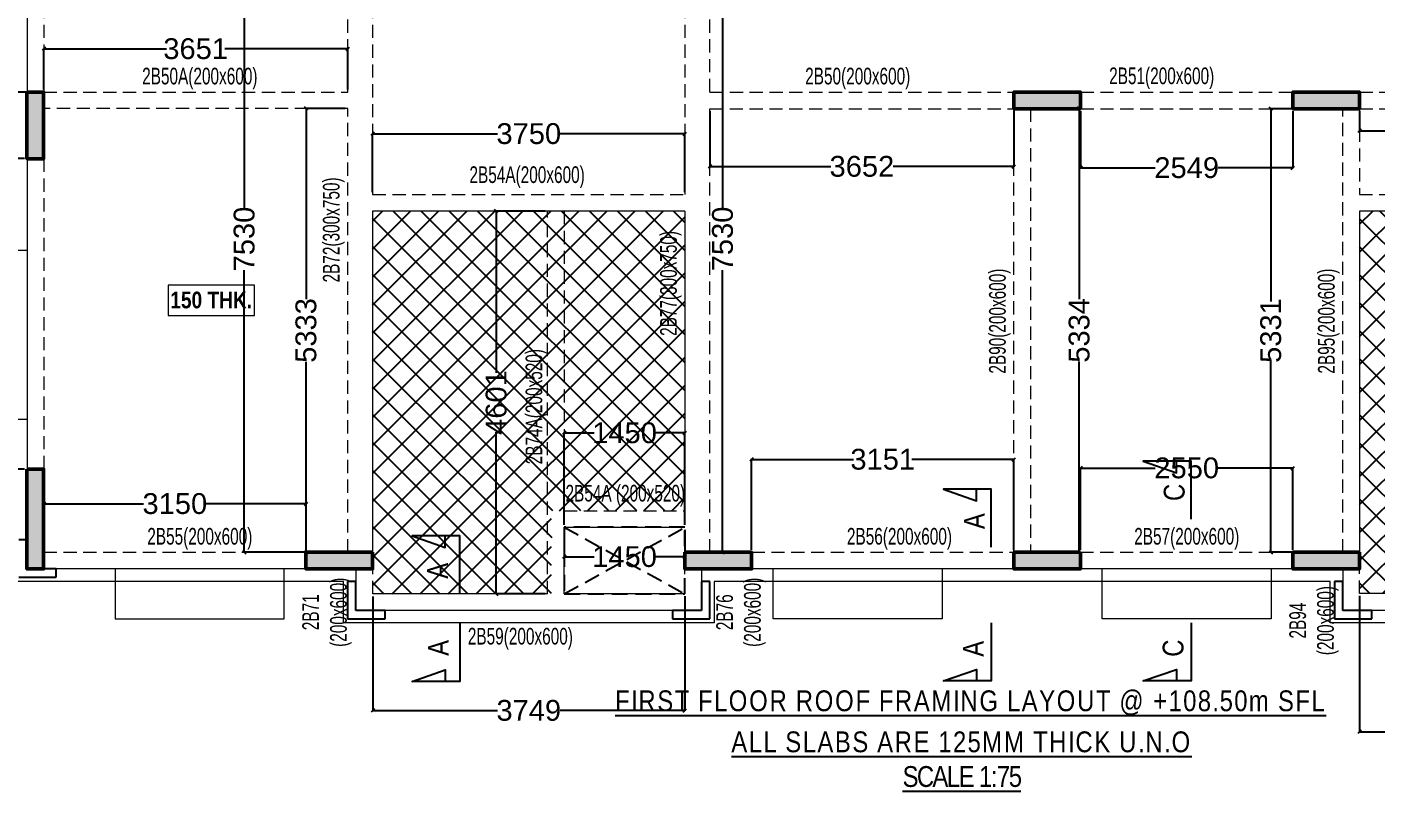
# Model space of a CAD drawing. Header units: millimetres. Extents: x -29 to 37328, y -5 to 79129.
# Drawn here: x 8091 to 24289, y 28659 to 37842 of the extents above; entities that cross this region are included whole.
import ezdxf
from ezdxf.enums import TextEntityAlignment as Align

# ---------------------------------------------------------------- set-up
doc = ezdxf.new("R2010")
doc.units = ezdxf.units.MM
for name, pattern in [('CONTINU', [0]), ('DASHED', [0.75, 0.5, -0.25]), ('HIDDEN', [9.525, 6.35, -3.175])]:
    doc.linetypes.add(name, pattern=pattern)
for name, color, linetype, lineweight in [('A-BOXING PROJECTION', 8, 'Continuous', 9), ('A-CLMN', 5, 'Continuous', 50), ('A-CONC', 5, 'Continuous', 40), ('A-CONC-PATT', 253, 'Continuous', 0), ('S - BEAM', 7, 'Continuous', 13), ('S - BEAM TXT', 30, 'Continuous', 13), ('S - SLAB TXT', 2, 'Continuous', 13)]:
    doc.layers.add(name, color=color, linetype=linetype, lineweight=lineweight)
for name, color, linetype in [('BAND DETAILS', 2, 'Continuous'), ('S-DIM', 8, 'Continuous'), ('SECTION', 4, 'CONTINU'), ('SL-FW-HIDDEN', 1, 'Continuous'), ('sub title', 22, 'Continuous'), ('TOILET SUNK BY80', 240, 'Continuous')]:
    doc.layers.add(name, color=color, linetype=linetype)
doc.styles.add('S - GRID TXT', font='ARIALNB.TTF')
doc.styles.add('SD', font='ARIALNB.TTF')
doc.styles.add('SED', font='ARIALN.TTF', dxfattribs={"height": 50})
doc.styles.add('SOBHA', font='arial.ttf')
doc.styles.add('TITLE', font='tahoma.ttf')
doc.dimstyles.new('S--20', dxfattribs={"dimscale": 20, "dimtxt": 12.5, "dimasz": 2, "dimexe": 0.25, "dimexo": 1.5, "dimgap": 0.1, "dimtad": 0, "dimdec": 0, "dimrnd": 0.0005, "dimzin": 0, "dimdsep": 46, "dimtxsty": 'SOBHA', "dimblk": 'OBLIQUE', "dimcen": 0.09, "dimclrd": 8, "dimclre": 8, "dimclrt": 4, "dimadec": 0, "dimazin": 0, "dimtfac": 1, "dimtdec": 0, "dimtofl": 0, "dimtmove": 0, "dimatfit": 3, "dimfxl": 0.18, "dimtolj": 1, "dimtzin": 0, "dimlwd": -1, "dimlwe": -1, "dimarcsym": 0})

# ---------------------------------------------------------------- blocks, each defined once
blk = doc.blocks.new('*U87')
at = {"layer": 'SL-FW-HIDDEN', "linetype": 'HIDDEN', "ltscale": 30}
for p, q in [((800, 1450), (0, 0)), ((0, 1450), (800, 0))]:
    blk.add_line(p, q, dxfattribs=at)
blk.add_lwpolyline([(0, 1450), (800, 1450), (800, 0), (0, 0)], close=True, dxfattribs=at)
at = {"layer": 'SL-FW-HIDDEN', "linetype": 'DASHED', "ltscale": 250, "style": 'TITLE'}
blk.add_attdef('DECRIPTION', text='', height=125, dxfattribs=at).set_placement((960, 116), align=Align.MIDDLE_CENTER)
blk = doc.blocks.new('FIRST FLOOR ROOF FRAMING LAYOUT')
at = {"layer": 'TOILET SUNK BY80'}
h = blk.add_hatch(dxfattribs=at)
h.set_pattern_fill('ANSI37', color=256, scale=75, style=0)
h.set_pattern_definition([(45, (-99716.94, -710904.03), (-168.379802, 168.379802), []), (135, (-99716.94, -710904.03), (-168.379802, -168.379802), [])])
h.paths.add_polyline_path([(11906, -2570784), (15656, -2570784), (15655, -2574384), (14055, -2574384), (14056, -2574679), (14055, -2575384), (11907, -2575385)])
h = blk.add_hatch(dxfattribs=at)
h.set_pattern_fill('ANSI37', color=256, scale=75)
h.set_pattern_definition([(45, (-66633.12, -372481.6), (-168.379802, 168.379802), []), (135, (-66633.12, -372481.6), (-168.379802, -168.379802), [])])
h.paths.add_polyline_path([(27505, -2570784), (23756, -2570784), (23756, -2574884), (23755, -2574884), (23755, -2575084), (23756, -2575380), (25905, -2575384), (25905, -2574434), (27505, -2574434)])
at = {"layer": 'S - BEAM', "linetype": 'ByBlock', "ltscale": 25}
for p, q in [((7756, -2567354, 0), (7756, -2569354, 0)), ((7756, -2570154, 0), (7756, -2573884, 0)), ((11906, -2570784, 0), (11906, -2574884)), ((23755, -2570784, 0), (23756, -2574884)), ((25856, -2570784, 0), (23755, -2570784, 0)), ((11106, -2575084), (7956, -2575084, 0)), ((11706, -2575084), (11706, -2575585, 0)), ((15855, -2575084, 0), (15855, -2575584, 0)), ((19606, -2575084), (16456, -2575084)), ((22956, -2575084), (20405, -2575084, 0)), ((23557, -2575084, 0), (23556, -2575580, 1)), ((14006, -2575385, 1), (11907, -2575385, 0)), ((15655, -2575384, 0), (14205, -2575384, 0)), ((25857, -2575381, 0), (23756, -2575380, 0)), ((15656, -2575584, 0), (11705, -2575584, 0)), ((23756, -2575580, 0), (27506, -2575583, 0))]:
    blk.add_line(p, q, dxfattribs=at)
at = {"layer": 'S - BEAM', "linetype": 'HIDDEN', "ltscale": 25}
for p, q in [((7956, -2567354, 0), (7956, -2569354, 0)), ((11607, -2569354), (11607, -2567354)), ((11906, -2567354), (11906, -2570586, 0)), ((15656, -2567354, 1), (15656, -2570586, 1)), ((15956, -2569354, 0), (15956, -2567354, 0)), ((15957, -2569354, 0), (19606, -2569354, 0)), ((20406, -2569354, 0), (22956, -2569354, 0)), ((23756, -2569354, 0), (26306, -2569354, 0)), ((11607, -2574884), (11607, -2569552)), ((15955, -2574884, 1), (15955, -2569554, 0)), ((15956, -2569554, 0), (19607, -2569554, 0)), ((19607, -2574884), (19607, -2569551)), ((19607, -2569551), (19806, -2569551)), ((19806, -2569551), (19806, -2574884)), ((20406, -2569554, 0), (22956, -2569554, 0)), ((23557, -2574884), (23557, -2569554)), ((23756, -2569554, 0), (23755, -2570583, 0)), ((23756, -2569554, 0), (27506, -2569554, 0)), ((7956, -2570154, 0), (7956, -2573884, 0)), ((11906, -2570586, 0), (15656, -2570586, 0)), ((23755, -2570584, 0), (27505, -2570584, 0)), ((15656, -2574384, 0), (15656, -2574884, 1)), ((7956, -2574884, 0), (11106, -2574884)), ((16456, -2574884), (19606, -2574884)), ((20405, -2574884, 0), (22956, -2574884)), ((11907, -2575385, 0), (11907, -2575084)), ((15655, -2575384, 0), (15655, -2575084, 1)), ((23756, -2575084, 0), (23557, -2575084, 0)), ((23756, -2575380, 0), (23756, -2575084, 0)), ((15855, -2575584, 0), (15656, -2575584, 0)), ((23556, -2575580, 1), (23756, -2575580, 1))]:
    blk.add_line(p, q, dxfattribs=at)
for points, elevation in [([(11607, -2569552), (7956, -2569552), (7956, -2569354), (11607, -2569354)], 0), ([(14006, -2575385), (14006, -2570784)], 1), ([(14206, -2570784), (14205, -2574384)], 1), ([(14205, -2574384), (15655, -2574384)], -1)]:
    blk.add_lwpolyline(points, dxfattribs=dict(at, elevation=elevation))
at = {"layer": 'S - BEAM', "linetype": 'ByBlock', "ltscale": 25}
for points, elevation in [([(15656, -2570784), (15656, -2574384)], 0), ([(14205, -2575384), (14205, -2574584), (15656, -2574584)], -1)]:
    blk.add_lwpolyline(points, dxfattribs=dict(at, elevation=elevation))
at = {"layer": 'S - BEAM', "color": 7, "linetype": 'ByBlock', "elevation": 0}
for points in [[(7756, -2571256), (7156, -2571256), (7156, -2573286), (7756, -2573286)], [(8815, -2575085), (8815, -2575685), (10845, -2575685), (10845, -2575085)], [(18745, -2575085), (18745, -2575684), (16715, -2575684), (16715, -2575084)], [(22695, -2575084), (22695, -2575684), (20665, -2575684), (20665, -2575084)]]:
    blk.add_lwpolyline(points, dxfattribs=at)
at = {"layer": 'S - BEAM', "linetype": 'ByBlock', "ltscale": 25}
blk.add_polyline3d([(15655, -2570784, 0), (14206, -2570784, 0), (11906, -2570784, 0)], dxfattribs=at)
at = {"layer": 'S - SLAB TXT', "color": 9, "elevation": 0}
blk.add_lwpolyline([(9450, -2572040), (10486, -2572040), (10486, -2571675), (9450, -2571675)], close=True, dxfattribs=at)
at = {"layer": 'SL-FW-HIDDEN', "color": 3, "linetype": 'DASHED', "lineweight": 5, "ltscale": 30, "xscale": -1.000000000000007, "rotation": 90}
blk.add_blockref('*U87', (15656, -2574584, 0), dxfattribs=at)
at = {"layer": 'S - BEAM TXT', "color": 1, "char_height": 200, "attachment_point": 8, "style": 'S - GRID TXT'}
for s, insert in [('{\\fSwis721 LtCn BT|b0|i0|c0|p34;\\W0.9;2B50A(200x600)}', (9831, -2569321, 1)), ('{\\fSwis721 LtCn BT|b0|i0|c0|p34;\\W0.9;2B54A(200x600)}', (13761, -2570506, 1))]:
    blk.add_mtext(s, dxfattribs=dict(at, insert=insert))
at = {"layer": 'S - BEAM TXT', "char_height": 200, "attachment_point": 8, "style": 'S - GRID TXT'}
for s, insert in [('{\\fSwis721 LtCn BT|b0|i0|c0|p34;\\W0.9;2B50(200x600)}', (17731, -2569321, 1)), ('{\\fSwis721 LtCn BT|b0|i0|c0|p34;\\W0.9;2B51(200x600)}', (21381, -2569318, 1)), ('{\\fSwis721 LtCn BT|b0|i0|c0|p34;\\W0.9;2B54A (200x520)}', (14940, -2574334, 0)), ('{\\fSwis721 LtCn BT|b0|i0|c0|p34;\\W0.9;2B55(200x600)}', (9831, -2574852, 0)), ('{\\fSwis721 LtCn BT|b0|i0|c0|p34;\\W0.9;2B56(200x600)}', (18232, -2574852, 0)), ('{\\fSwis721 LtCn BT|b0|i0|c0|p34;\\W0.9;2B57(200x600)}', (21682, -2574852, 0)), ('{\\fSwis721 LtCn BT|b0|i0|c0|p34;\\W0.9;2B59(200x600)}', (13680, -2576053))]:
    blk.add_mtext(s, dxfattribs=dict(at, insert=insert))
at = {"layer": 'S - BEAM TXT', "char_height": 200, "attachment_point": 8, "rotation": 90, "style": 'S - GRID TXT'}
for s, insert in [('{\\fSwis721 LtCn BT|b0|i0|c0|p34;\\W0.9;2B72(300x750)}', (11569, -2571010, 0)), ('{\\fSwis721 LtCn BT|b0|i0|c0|p34;\\W0.9;2B77(300x750)}', (15618, -2571653, 0)), ('{\\fSwis721 LtCn BT|b0|i0|c0|p34;\\W0.9;2B90(200x600)}', (19568, -2572106, 0)), ('{\\fSwis721 LtCn BT|b0|i0|c0|p34;\\W0.9;2B95(200x600)}', (23518, -2572106, 1)), ('{\\fSwis721 LtCn BT|b0|i0|c0|p34;\\W0.9;2B71\\P(200x600)}', (11655, -2575605, 0)), ('{\\fSwis721 LtCn BT|b0|i0|c0|p34;\\W0.9;2B76\\P(200x600)}', (16626, -2575605, 0)), ('{\\fSwis721 LtCn BT|b0|i0|c0|p34;\\W0.9;2B94\\P(200x600)}', (23507, -2575705, 1))]:
    blk.add_mtext(s, dxfattribs=dict(at, insert=insert))
at = {"layer": 'S - BEAM TXT', "color": 1, "insert": (14003, -2573134, -1), "char_height": 200, "attachment_point": 8, "rotation": 90, "style": 'S - GRID TXT'}
blk.add_mtext('{\\fSwis721 LtCn BT|b0|i0|c0|p34;\\W0.9;2B74A(200x520)}', dxfattribs=at)
at = {"layer": 'S - SLAB TXT', "linetype": 'Continuous', "style": 'S - GRID TXT'}
blk.add_text('150 THK.', height=200, rotation=0.0107, dxfattribs=at).set_placement((9477, -2571952, 0))
at = {"layer": 'sub title', "char_height": 250, "attachment_point": 2, "style": 'SD'}
for s, insert, width in [('{\\fArial Narrow|b0|i0|c0|p34;\\T1.1;\\LFIRST FLOOR ROOF FRAMING LAYOUT @ +108.50m SFL}', (19086, -2576544, -1), 9358.8), ('{\\fArial Narrow|b0|i0|c0|p34;\\T1.1;\\LALL SLABS ARE 125MM THICK U.N.O\\P\\T0.9;SCALE 1:75}', (18979, -2577037, -1), 18596.5)]:
    blk.add_mtext(s, dxfattribs=dict(at, insert=insert, width=width))
blk = doc.blocks.new('FFR')
at = {"layer": 'A-CONC-PATT'}
h = blk.add_hatch(color=256, dxfattribs=at)
h.dxf.hatch_style = 1
h.paths.add_polyline_path([(200, 5730), (0, 5730), (0, 4930), (200, 4930)])
h = blk.add_hatch(color=256, dxfattribs=at)
h.dxf.hatch_style = 1
h.paths.add_polyline_path([(11850, 5730), (11850, 5530), (12650, 5530), (12650, 5730)])
h = blk.add_hatch(color=256, dxfattribs=at)
h.dxf.hatch_style = 1
h.paths.add_polyline_path([(15200, 5730), (15200, 5530), (16000, 5530), (16000, 5730)])
h = blk.add_hatch(color=256, dxfattribs=at)
h.dxf.hatch_style = 1
h.paths.add_polyline_path([(200, 1200), (0, 1200), (0, 0), (200, 0)])
h = blk.add_hatch(color=256, dxfattribs=at)
h.dxf.hatch_style = 1
h.paths.add_polyline_path([(4150, 0), (4150, 200), (3350, 200), (3350, 0)])
h = blk.add_hatch(color=256, dxfattribs=at)
h.dxf.hatch_style = 1
h.paths.add_polyline_path([(8700, 0), (8700, 200), (7900, 200), (7900, 0)])
h = blk.add_hatch(color=256, dxfattribs=at)
h.dxf.hatch_style = 1
h.paths.add_polyline_path([(12650, 0), (12650, 200), (11850, 200), (11850, 0)])
h = blk.add_hatch(color=256, dxfattribs=at)
h.dxf.hatch_style = 1
h.paths.add_polyline_path([(16000, 0), (16000, 200), (15200, 200), (15200, 0)])
at = {"layer": 'A-CLMN'}
for points, elevation in [([(0, 5730), (200, 5730), (200, 4930), (0, 4930)], -9), ([(0, 1200), (200, 1200), (200, 0), (0, 0)], 0), ([(7900, 200), (8700, 200), (8700, 0), (7900, 0)], 1), ([(12650, 200), (12650, 0), (11850, 0), (11850, 200)], 0)]:
    blk.add_lwpolyline(points, close=True, dxfattribs=dict(at, elevation=elevation))
for points, elevation in [([(200, 5730), (0, 5730)], -9), ([(200, 1200), (0, 1200)], 0)]:
    blk.add_lwpolyline(points, dxfattribs=dict(at, elevation=elevation))
for points in [[(11850, 5530), (12650, 5530), (12650, 5730), (11850, 5730)], [(16000, 5530), (15200, 5530), (15200, 5730), (16000, 5730)], [(4150, 200), (3350, 200), (3350, 0), (4150, 0)], [(16000, 200), (15200, 200), (15200, 0), (16000, 0)]]:
    blk.add_lwpolyline(points, close=True, dxfattribs=at)
at = {"layer": 'A-CONC', "ltscale": 50, "elevation": -9}
blk.add_lwpolyline([(0, 4930), (200, 4930)], dxfattribs=at)
blk.add_lwpolyline([(0, 4930), (200, 4930)], dxfattribs=at)
at = {"layer": 'A-CONC', "ltscale": 50}
blk.add_lwpolyline([(0, 0), (200, 0)], dxfattribs=at)
blk = doc.blocks.new('ELEVATION FEATURE - ELEVATION FEATURE-2962623-SECOND FLOOR LEVEL')
at = {"layer": 'A-BOXING PROJECTION', "color": 2, "lineweight": 25}
for p, q in [((4978118, 4952596), (4978018, 4952596)), ((4978118, 4952246), (4978118, 4952596)), ((4978018, 4952146), (4978468, 4952146)), ((4978468, 4952246), (4978118, 4952246)), ((4978468, 4952146), (4978468, 4952246)), ((4982068, 4952096), (4981968, 4952096)), ((4981968, 4952096), (4981968, 4951646)), ((4982068, 4951746), (4982068, 4952096)), ((4986318, 4952096), (4986218, 4952096)), ((4986218, 4952096), (4986218, 4951746)), ((4986318, 4951646), (4986318, 4952096)), ((4993918, 4952096), (4993818, 4952096)), ((4993818, 4952096), (4993818, 4951646)), ((4993918, 4951746), (4993918, 4952096)), ((4981968, 4951646), (4982418, 4951646)), ((4982418, 4951746), (4982068, 4951746)), ((4982418, 4951646), (4982418, 4951746)), ((4986218, 4951746), (4985868, 4951746)), ((4985868, 4951746), (4985868, 4951646)), ((4985868, 4951646), (4986318, 4951646)), ((4993818, 4951646), (4994268, 4951646)), ((4994268, 4951746), (4993918, 4951746)), ((4994268, 4951646), (4994268, 4951746))]:
    blk.add_line(p, q, dxfattribs=at)
at = {"layer": 'A-BOXING PROJECTION', "color": 2}
for p, q in [((4981208, 4952096), (4977968, 4952096)), ((4981918, 4952096), (4981208, 4952096)), ((4981918, 4951596), (4981918, 4952096)), ((4987078, 4952096), (4986368, 4952096)), ((4986368, 4952096), (4986368, 4951596)), ((4993058, 4952096), (4987078, 4952096)), ((4993768, 4952096), (4993058, 4952096)), ((4993768, 4951596), (4993768, 4952096)), ((4986368, 4951596), (4981918, 4951596)), ((4998218, 4951596), (4993768, 4951596))]:
    blk.add_line(p, q, dxfattribs=at)
blk = doc.blocks.new('A$C420997f2')
at = {"layer": 'SECTION', "color": 5, "ltscale": 1000}
for points, elevation in [([(13779, -602), (13779, 95), (13204, 95), (13602, -44), (13602, 95)], 0), ([(11379, -940), (11379, -243), (10804, -243), (11202, -382), (11202, -243)], 0), ([(4999, -1499), (4999, -802), (4424, -802), (4823, -942), (4823, -802)], 1), ([(4999, -1855), (4999, -2553), (4424, -2553), (4823, -2413), (4823, -2553)], 0), ([(11379, -1850), (11379, -2547), (10804, -2547), (11202, -2408), (11202, -2547)], 0), ([(13779, -1850), (13779, -2547), (13204, -2547), (13602, -2408), (13602, -2547)], 0)]:
    blk.add_lwpolyline(points, dxfattribs=dict(at, elevation=elevation))
at = {"layer": 'SECTION', "linetype": 'Continuous', "style": 'SED'}
for s, p in [('C', (13700, -384, 0)), ('A', (11300, -722, 0)), ('A', (4854, -1318, 1)), ('A', (4864, -2245, 0)), ('A', (11288, -2256, 0)), ('C', (13687, -2256, 0))]:
    blk.add_text(s, height=250, rotation=90, dxfattribs=at).set_placement(p)
blk = doc.blocks.new('_Oblique')
at = {"color": 0, "linetype": 'ByBlock', "lineweight": -2}
blk.add_line((-0.5, -0.5), (0.5, 0.5), dxfattribs=at)
blk = doc.blocks.new('*D381')
at = {"layer": 'Defpoints', "color": 0, "linetype": 'ByBlock', "transparency": 16777216}
for p in [(11942, 37579), (8291, 37058, 0), (11942, 37058, 0)]:
    blk.add_point(p, dxfattribs=at)
at = {"layer": 'S-DIM', "color": 8, "transparency": 16777216}
for p, q in [((8291, 37088), (8291, 37584)), ((11942, 37088), (11942, 37584)), ((8291, 37579), (9765, 37579)), ((11942, 37579), (10467, 37579))]:
    blk.add_line(p, q, dxfattribs=at)
at = {"layer": 'S-DIM', "color": 8, "linetype": 'ByBlock', "transparency": 16777216, "xscale": 40, "yscale": 40, "zscale": 40, "rotation": 180}
blk.add_blockref('_Oblique', (8291, 37579), dxfattribs=at)
at = {"layer": 'S-DIM', "color": 8, "linetype": 'ByBlock', "transparency": 16777216, "xscale": 40, "yscale": 40, "zscale": 40}
blk.add_blockref('_Oblique', (11942, 37579), dxfattribs=at)
at = {"layer": 'S-DIM', "color": 4, "linetype": 'ByBlock', "transparency": 16777216, "insert": (10116, 37579), "char_height": 250, "attachment_point": 5, "style": 'SOBHA'}
blk.add_mtext('\\A1;3651', dxfattribs=at)
blk = doc.blocks.new('*D382')
at = {"layer": 'Defpoints', "color": 0, "linetype": 'ByBlock', "transparency": 16777216}
for p in [(15991, 36558), (12241, 35826, 0), (15991, 35826, 0)]:
    blk.add_point(p, dxfattribs=at)
at = {"layer": 'S-DIM', "color": 8, "transparency": 16777216}
for p, q in [((12241, 35856), (12241, 36563)), ((12241, 36558), (13741, 36558)), ((15991, 36558), (14491, 36558)), ((15991, 35856), (15991, 36563))]:
    blk.add_line(p, q, dxfattribs=at)
at = {"layer": 'S-DIM', "color": 8, "linetype": 'ByBlock', "transparency": 16777216, "xscale": 40, "yscale": 40, "zscale": 40, "rotation": 180}
blk.add_blockref('_Oblique', (12241, 36558), dxfattribs=at)
at = {"layer": 'S-DIM', "color": 8, "linetype": 'ByBlock', "transparency": 16777216, "xscale": 40, "yscale": 40, "zscale": 40}
blk.add_blockref('_Oblique', (15991, 36558), dxfattribs=at)
at = {"layer": 'S-DIM', "color": 4, "linetype": 'ByBlock', "transparency": 16777216, "insert": (14116, 36558), "char_height": 250, "attachment_point": 5, "style": 'SOBHA'}
blk.add_mtext('\\A1;3750', dxfattribs=at)
blk = doc.blocks.new('*D255')
at = {"layer": 'Defpoints', "color": 0, "linetype": 'ByBlock', "transparency": 16777216}
for p in [(13725, 35629), (14341, 35629, 1), (14341, 31028, 1)]:
    blk.add_point(p, dxfattribs=at)
at = {"layer": 'S-DIM', "color": 8, "transparency": 16777216}
for p, q in [((14311, 35629), (13720, 35629)), ((13725, 35629), (13725, 33684)), ((13725, 31028), (13725, 32972)), ((14311, 31028), (13720, 31028))]:
    blk.add_line(p, q, dxfattribs=at)
at = {"layer": 'S-DIM', "color": 8, "linetype": 'ByBlock', "transparency": 16777216, "xscale": 40, "yscale": 40, "zscale": 40}
for p, rotation in [((13725, 35629), 90), ((13725, 31028), 270)]:
    blk.add_blockref('_Oblique', p, dxfattribs=dict(at, rotation=rotation))
at = {"layer": 'S-DIM', "color": 4, "linetype": 'ByBlock', "transparency": 16777216, "insert": (13725, 33328), "char_height": 250, "attachment_point": 5, "rotation": 90, "style": 'SOBHA'}
blk.add_mtext('\\A1;4601', dxfattribs=at)
blk = doc.blocks.new('*D406')
at = {"layer": 'Defpoints', "color": 0, "linetype": 'ByBlock', "transparency": 16777216}
for p in [(16290, 36859, 0), (19942, 36862), (19942, 36165)]:
    blk.add_point(p, dxfattribs=at)
at = {"layer": 'S-DIM', "color": 8, "transparency": 16777216}
for p, q in [((16290, 36829), (16290, 36160)), ((19942, 36832), (19942, 36160)), ((16290, 36165), (17742, 36165)), ((19942, 36165), (18490, 36165))]:
    blk.add_line(p, q, dxfattribs=at)
at = {"layer": 'S-DIM', "color": 8, "linetype": 'ByBlock', "transparency": 16777216, "xscale": 40, "yscale": 40, "zscale": 40, "rotation": 180}
blk.add_blockref('_Oblique', (16290, 36165), dxfattribs=at)
at = {"layer": 'S-DIM', "color": 8, "linetype": 'ByBlock', "transparency": 16777216, "xscale": 40, "yscale": 40, "zscale": 40}
blk.add_blockref('_Oblique', (19942, 36165), dxfattribs=at)
at = {"layer": 'S-DIM', "color": 4, "linetype": 'ByBlock', "transparency": 16777216, "insert": (18116, 36165), "char_height": 250, "attachment_point": 5, "style": 'SOBHA'}
blk.add_mtext('\\A1;3652', dxfattribs=at)
blk = doc.blocks.new('*D318')
at = {"layer": 'Defpoints', "color": 0, "linetype": 'ByBlock', "transparency": 16777216}
for p in [(20741, 36858, 0), (23291, 36859, 0), (23291, 36149)]:
    blk.add_point(p, dxfattribs=at)
at = {"layer": 'S-DIM', "color": 8, "transparency": 16777216}
for p, q in [((20741, 36828), (20741, 36144)), ((23291, 36829), (23291, 36144)), ((20741, 36149), (21638, 36149)), ((23291, 36149), (22394, 36149))]:
    blk.add_line(p, q, dxfattribs=at)
at = {"layer": 'S-DIM', "color": 8, "linetype": 'ByBlock', "transparency": 16777216, "xscale": 40, "yscale": 40, "zscale": 40, "rotation": 180}
blk.add_blockref('_Oblique', (20741, 36149), dxfattribs=at)
at = {"layer": 'S-DIM', "color": 8, "linetype": 'ByBlock', "transparency": 16777216, "xscale": 40, "yscale": 40, "zscale": 40}
blk.add_blockref('_Oblique', (23291, 36149), dxfattribs=at)
at = {"layer": 'S-DIM', "color": 4, "linetype": 'ByBlock', "transparency": 16777216, "insert": (22016, 36149), "char_height": 250, "attachment_point": 5, "style": 'SOBHA'}
blk.add_mtext('\\A1;2549', dxfattribs=at)
blk = doc.blocks.new('*D407')
at = {"layer": 'Defpoints', "color": 0, "linetype": 'ByBlock', "transparency": 16777216}
for p in [(24091, 36859, 0), (27842, 36858), (27842, 36592)]:
    blk.add_point(p, dxfattribs=at)
at = {"layer": 'S-DIM', "color": 8, "transparency": 16777216}
for p, q in [((24091, 36829), (24091, 36587)), ((27842, 36828), (27842, 36587)), ((24091, 36592), (25615, 36592)), ((27842, 36592), (26317, 36592))]:
    blk.add_line(p, q, dxfattribs=at)
at = {"layer": 'S-DIM', "color": 8, "linetype": 'ByBlock', "transparency": 16777216, "xscale": 40, "yscale": 40, "zscale": 40, "rotation": 180}
blk.add_blockref('_Oblique', (24091, 36592), dxfattribs=at)
at = {"layer": 'S-DIM', "color": 8, "linetype": 'ByBlock', "transparency": 16777216, "xscale": 40, "yscale": 40, "zscale": 40}
blk.add_blockref('_Oblique', (27842, 36592), dxfattribs=at)
at = {"layer": 'S-DIM', "color": 4, "linetype": 'ByBlock', "transparency": 16777216, "insert": (25966, 36592), "char_height": 250, "attachment_point": 5, "style": 'SOBHA'}
blk.add_mtext('\\A1;3751', dxfattribs=at)
blk = doc.blocks.new('*D320')
at = {"layer": 'Defpoints', "color": 0, "linetype": 'ByBlock', "transparency": 16777216}
for p in [(15991, 32963), (14541, 31829, 0), (15991, 31828, -1)]:
    blk.add_point(p, dxfattribs=at)
at = {"layer": 'S-DIM', "color": 8, "transparency": 16777216}
for p, q in [((14541, 31859), (14541, 32968)), ((14541, 32963), (14903, 32963)), ((15991, 32963), (15629, 32963)), ((15991, 31858), (15991, 32968))]:
    blk.add_line(p, q, dxfattribs=at)
at = {"layer": 'S-DIM', "color": 8, "linetype": 'ByBlock', "transparency": 16777216, "xscale": 40, "yscale": 40, "zscale": 40, "rotation": 180}
blk.add_blockref('_Oblique', (14541, 32963), dxfattribs=at)
at = {"layer": 'S-DIM', "color": 8, "linetype": 'ByBlock', "transparency": 16777216, "xscale": 40, "yscale": 40, "zscale": 40}
blk.add_blockref('_Oblique', (15991, 32963), dxfattribs=at)
at = {"layer": 'S-DIM', "color": 4, "linetype": 'ByBlock', "transparency": 16777216, "insert": (15266, 32963), "char_height": 250, "attachment_point": 5, "style": 'SOBHA'}
blk.add_mtext('\\A1;1450', dxfattribs=at)
blk = doc.blocks.new('*D321')
at = {"layer": 'Defpoints', "color": 0, "linetype": 'ByBlock', "transparency": 16777216}
for p in [(14541, 31829, 0), (15991, 31829, 0), (14541, 31475)]:
    blk.add_point(p, dxfattribs=at)
at = {"layer": 'S-DIM', "color": 8, "transparency": 16777216}
for p, q in [((14541, 31799), (14541, 31470)), ((15991, 31799), (15991, 31470)), ((14541, 31475), (14903, 31475)), ((15991, 31475), (15629, 31475))]:
    blk.add_line(p, q, dxfattribs=at)
at = {"layer": 'S-DIM', "color": 8, "linetype": 'ByBlock', "transparency": 16777216, "xscale": 40, "yscale": 40, "zscale": 40, "rotation": 180}
blk.add_blockref('_Oblique', (14541, 31475), dxfattribs=at)
at = {"layer": 'S-DIM', "color": 8, "linetype": 'ByBlock', "transparency": 16777216, "xscale": 40, "yscale": 40, "zscale": 40}
blk.add_blockref('_Oblique', (15991, 31475), dxfattribs=at)
at = {"layer": 'S-DIM', "color": 4, "linetype": 'ByBlock', "transparency": 16777216, "insert": (15266, 31475), "char_height": 250, "attachment_point": 5, "style": 'SOBHA'}
blk.add_mtext('\\A1;1450', dxfattribs=at)
blk = doc.blocks.new('*D323')
at = {"layer": 'Defpoints', "color": 0, "linetype": 'ByBlock', "transparency": 16777216}
for p in [(11441, 32112), (8291, 31528, 0), (11441, 31529, 0)]:
    blk.add_point(p, dxfattribs=at)
at = {"layer": 'S-DIM', "color": 8, "transparency": 16777216}
for p, q in [((8291, 31558), (8291, 32117)), ((8291, 32112), (9491, 32112)), ((11441, 32112), (10241, 32112)), ((11441, 31559), (11441, 32117))]:
    blk.add_line(p, q, dxfattribs=at)
at = {"layer": 'S-DIM', "color": 8, "linetype": 'ByBlock', "transparency": 16777216, "xscale": 40, "yscale": 40, "zscale": 40, "rotation": 180}
blk.add_blockref('_Oblique', (8291, 32112), dxfattribs=at)
at = {"layer": 'S-DIM', "color": 8, "linetype": 'ByBlock', "transparency": 16777216, "xscale": 40, "yscale": 40, "zscale": 40}
blk.add_blockref('_Oblique', (11441, 32112), dxfattribs=at)
at = {"layer": 'S-DIM', "color": 4, "linetype": 'ByBlock', "transparency": 16777216, "insert": (9866, 32112), "char_height": 250, "attachment_point": 5, "style": 'SOBHA'}
blk.add_mtext('\\A1;3150', dxfattribs=at)
blk = doc.blocks.new('*D408')
at = {"layer": 'Defpoints', "color": 0, "linetype": 'ByBlock', "transparency": 16777216}
for p in [(19941, 32645), (16791, 31529, 1), (19941, 31528)]:
    blk.add_point(p, dxfattribs=at)
at = {"layer": 'S-DIM', "color": 8, "transparency": 16777216}
for p, q in [((16791, 31559), (16791, 32650)), ((16791, 32645), (18015, 32645)), ((19941, 32645), (18717, 32645)), ((19941, 31558), (19941, 32650))]:
    blk.add_line(p, q, dxfattribs=at)
at = {"layer": 'S-DIM', "color": 8, "linetype": 'ByBlock', "transparency": 16777216, "xscale": 40, "yscale": 40, "zscale": 40, "rotation": 180}
blk.add_blockref('_Oblique', (16791, 32645), dxfattribs=at)
at = {"layer": 'S-DIM', "color": 8, "linetype": 'ByBlock', "transparency": 16777216, "xscale": 40, "yscale": 40, "zscale": 40}
blk.add_blockref('_Oblique', (19941, 32645), dxfattribs=at)
at = {"layer": 'S-DIM', "color": 4, "linetype": 'ByBlock', "transparency": 16777216, "insert": (18366, 32645), "char_height": 250, "attachment_point": 5, "style": 'SOBHA'}
blk.add_mtext('\\A1;3151', dxfattribs=at)
blk = doc.blocks.new('*D324')
at = {"layer": 'Defpoints', "color": 0, "linetype": 'ByBlock', "transparency": 16777216}
for p in [(23291, 32541), (20740, 31529, 0), (23291, 31529, 0)]:
    blk.add_point(p, dxfattribs=at)
at = {"layer": 'S-DIM', "color": 8, "transparency": 16777216}
for p, q in [((20740, 31559), (20740, 32546)), ((20740, 32541), (21639, 32541)), ((23291, 32541), (22393, 32541)), ((23291, 31559), (23291, 32546))]:
    blk.add_line(p, q, dxfattribs=at)
at = {"layer": 'S-DIM', "color": 8, "linetype": 'ByBlock', "transparency": 16777216, "xscale": 40, "yscale": 40, "zscale": 40, "rotation": 180}
blk.add_blockref('_Oblique', (20740, 32541), dxfattribs=at)
at = {"layer": 'S-DIM', "color": 8, "linetype": 'ByBlock', "transparency": 16777216, "xscale": 40, "yscale": 40, "zscale": 40}
blk.add_blockref('_Oblique', (23291, 32541), dxfattribs=at)
at = {"layer": 'S-DIM', "color": 4, "linetype": 'ByBlock', "transparency": 16777216, "insert": (22016, 32541), "char_height": 250, "attachment_point": 5, "style": 'SOBHA'}
blk.add_mtext('\\A1;2550', dxfattribs=at)
blk = doc.blocks.new('*D325')
at = {"layer": 'Defpoints', "color": 0, "linetype": 'ByBlock', "transparency": 16777216}
for p in [(12242, 31028, 0), (15991, 31029, 0), (15991, 29627)]:
    blk.add_point(p, dxfattribs=at)
at = {"layer": 'S-DIM', "color": 8, "transparency": 16777216}
for p, q in [((12242, 30998), (12242, 29622)), ((15991, 30999), (15991, 29622)), ((12242, 29627), (13741, 29627)), ((15991, 29627), (14492, 29627))]:
    blk.add_line(p, q, dxfattribs=at)
at = {"layer": 'S-DIM', "color": 8, "linetype": 'ByBlock', "transparency": 16777216, "xscale": 40, "yscale": 40, "zscale": 40, "rotation": 180}
blk.add_blockref('_Oblique', (12242, 29627), dxfattribs=at)
at = {"layer": 'S-DIM', "color": 8, "linetype": 'ByBlock', "transparency": 16777216, "xscale": 40, "yscale": 40, "zscale": 40}
blk.add_blockref('_Oblique', (15991, 29627), dxfattribs=at)
at = {"layer": 'S-DIM', "color": 4, "linetype": 'ByBlock', "transparency": 16777216, "insert": (14116, 29627), "char_height": 250, "attachment_point": 5, "style": 'SOBHA'}
blk.add_mtext('\\A1;3749', dxfattribs=at)
blk = doc.blocks.new('*D326')
at = {"layer": 'Defpoints', "color": 0, "linetype": 'ByBlock', "transparency": 16777216}
for p in [(24091, 31033, 0), (27840, 31029, 0), (27840, 29370)]:
    blk.add_point(p, dxfattribs=at)
at = {"layer": 'S-DIM', "color": 8, "transparency": 16777216}
for p, q in [((24091, 31003), (24091, 29365)), ((27840, 30999), (27840, 29365)), ((24091, 29370), (25590, 29370)), ((27840, 29370), (26341, 29370))]:
    blk.add_line(p, q, dxfattribs=at)
at = {"layer": 'S-DIM', "color": 8, "linetype": 'ByBlock', "transparency": 16777216, "xscale": 40, "yscale": 40, "zscale": 40, "rotation": 180}
blk.add_blockref('_Oblique', (24091, 29370), dxfattribs=at)
at = {"layer": 'S-DIM', "color": 8, "linetype": 'ByBlock', "transparency": 16777216, "xscale": 40, "yscale": 40, "zscale": 40}
blk.add_blockref('_Oblique', (27840, 29370), dxfattribs=at)
at = {"layer": 'S-DIM', "color": 4, "linetype": 'ByBlock', "transparency": 16777216, "insert": (25966, 29370), "char_height": 250, "attachment_point": 5, "style": 'SOBHA'}
blk.add_mtext('\\A1;3749', dxfattribs=at)
blk = doc.blocks.new('*D327')
at = {"layer": 'Defpoints', "color": 0, "linetype": 'ByBlock', "transparency": 16777216}
for p in [(8091, 36259, -9), (6116, 32528), (8091, 32528, 0)]:
    blk.add_point(p, dxfattribs=at)
at = {"layer": 'S-DIM', "color": 8, "transparency": 16777216}
for p, q in [((8061, 36259), (6111, 36259)), ((6116, 36259), (6116, 34744)), ((6116, 32528), (6116, 34042)), ((8061, 32528), (6111, 32528))]:
    blk.add_line(p, q, dxfattribs=at)
at = {"layer": 'S-DIM', "color": 8, "linetype": 'ByBlock', "transparency": 16777216, "xscale": 40, "yscale": 40, "zscale": 40}
for p, rotation in [((6116, 36259), 90), ((6116, 32528), 270)]:
    blk.add_blockref('_Oblique', p, dxfattribs=dict(at, rotation=rotation))
at = {"layer": 'S-DIM', "color": 4, "linetype": 'ByBlock', "transparency": 16777216, "insert": (6116, 34393), "char_height": 250, "attachment_point": 5, "rotation": 90, "style": 'SOBHA'}
blk.add_mtext('\\A1;3731', dxfattribs=at)
blk = doc.blocks.new('*D328')
at = {"layer": 'Defpoints', "color": 0, "linetype": 'ByBlock', "transparency": 16777216}
for p in [(8291, 39058, 0), (6851, 37058), (8291, 37058, 0)]:
    blk.add_point(p, dxfattribs=at)
at = {"layer": 'S-DIM', "color": 8, "transparency": 16777216}
for p, q in [((8261, 39058), (6846, 39058)), ((6851, 39058), (6851, 38435)), ((6851, 37058), (6851, 37681)), ((8261, 37058), (6846, 37058))]:
    blk.add_line(p, q, dxfattribs=at)
at = {"layer": 'S-DIM', "color": 8, "linetype": 'ByBlock', "transparency": 16777216, "xscale": 40, "yscale": 40, "zscale": 40}
for p, rotation in [((6851, 39058), 90), ((6851, 37058), 270)]:
    blk.add_blockref('_Oblique', p, dxfattribs=dict(at, rotation=rotation))
at = {"layer": 'S-DIM', "color": 4, "linetype": 'ByBlock', "transparency": 16777216, "insert": (6851, 38058), "char_height": 250, "attachment_point": 5, "rotation": 90, "style": 'SOBHA'}
blk.add_mtext('\\A1;2000', dxfattribs=at)
blk = doc.blocks.new('*D413')
at = {"layer": 'Defpoints', "color": 0, "linetype": 'ByBlock', "transparency": 16777216}
for p in [(11942, 36861, 0), (11441, 31528), (11942, 31528)]:
    blk.add_point(p, dxfattribs=at)
at = {"layer": 'S-DIM', "color": 8, "transparency": 16777216}
for p, q in [((11912, 36861), (11436, 36861)), ((11441, 36861), (11441, 34570)), ((11441, 31528), (11441, 33819)), ((11912, 31528), (11436, 31528))]:
    blk.add_line(p, q, dxfattribs=at)
at = {"layer": 'S-DIM', "color": 8, "linetype": 'ByBlock', "transparency": 16777216, "xscale": 40, "yscale": 40, "zscale": 40}
for p, rotation in [((11441, 36861), 90), ((11441, 31528), 270)]:
    blk.add_blockref('_Oblique', p, dxfattribs=dict(at, rotation=rotation))
at = {"layer": 'S-DIM', "color": 4, "linetype": 'ByBlock', "transparency": 16777216, "insert": (11441, 34194), "char_height": 250, "attachment_point": 5, "rotation": 90, "style": 'SOBHA'}
blk.add_mtext('\\A1;5333', dxfattribs=at)
blk = doc.blocks.new('*D414')
at = {"layer": 'Defpoints', "color": 0, "linetype": 'ByBlock', "transparency": 16777216}
for p in [(11942, 39058), (10699, 31528), (11942, 31528)]:
    blk.add_point(p, dxfattribs=at)
at = {"layer": 'S-DIM', "color": 8, "transparency": 16777216}
for p, q in [((11912, 39058), (10694, 39058)), ((10699, 39058), (10699, 35667)), ((10699, 31528), (10699, 34919)), ((11912, 31528), (10694, 31528))]:
    blk.add_line(p, q, dxfattribs=at)
at = {"layer": 'S-DIM', "color": 8, "linetype": 'ByBlock', "transparency": 16777216, "xscale": 40, "yscale": 40, "zscale": 40}
for p, rotation in [((10699, 39058), 90), ((10699, 31528), 270)]:
    blk.add_blockref('_Oblique', p, dxfattribs=dict(at, rotation=rotation))
at = {"layer": 'S-DIM', "color": 4, "linetype": 'ByBlock', "transparency": 16777216, "insert": (10699, 35293), "char_height": 250, "attachment_point": 5, "rotation": 90, "style": 'SOBHA'}
blk.add_mtext('\\A1;7530', dxfattribs=at)
blk = doc.blocks.new('*D339')
at = {"layer": 'Defpoints', "color": 0, "linetype": 'ByBlock', "transparency": 16777216}
for p in [(15991, 39059, 1), (16443, 39059), (15991, 31529, 1)]:
    blk.add_point(p, dxfattribs=at)
at = {"layer": 'S-DIM', "color": 8, "transparency": 16777216}
for p, q in [((16021, 39059), (16448, 39059)), ((16443, 39059), (16443, 35667)), ((16443, 31529), (16443, 34920)), ((16021, 31529), (16448, 31529))]:
    blk.add_line(p, q, dxfattribs=at)
at = {"layer": 'S-DIM', "color": 8, "linetype": 'ByBlock', "transparency": 16777216, "xscale": 40, "yscale": 40, "zscale": 40}
for p, rotation in [((16443, 39059), 90), ((16443, 31529), 270)]:
    blk.add_blockref('_Oblique', p, dxfattribs=dict(at, rotation=rotation))
at = {"layer": 'S-DIM', "color": 4, "linetype": 'ByBlock', "transparency": 16777216, "insert": (16443, 35294), "char_height": 250, "attachment_point": 5, "rotation": 90, "style": 'SOBHA'}
blk.add_mtext('\\A1;7530', dxfattribs=at)
blk = doc.blocks.new('*D419')
at = {"layer": 'Defpoints', "color": 0, "linetype": 'ByBlock', "transparency": 16777216}
for p in [(20141, 36862), (20725, 36862), (20141, 31528)]:
    blk.add_point(p, dxfattribs=at)
at = {"layer": 'S-DIM', "color": 8, "transparency": 16777216}
for p, q in [((20171, 36862), (20730, 36862)), ((20725, 36862), (20725, 34570)), ((20725, 31528), (20725, 33820)), ((20171, 31528), (20730, 31528))]:
    blk.add_line(p, q, dxfattribs=at)
at = {"layer": 'S-DIM', "color": 8, "linetype": 'ByBlock', "transparency": 16777216, "xscale": 40, "yscale": 40, "zscale": 40}
for p, rotation in [((20725, 36862), 90), ((20725, 31528), 270)]:
    blk.add_blockref('_Oblique', p, dxfattribs=dict(at, rotation=rotation))
at = {"layer": 'S-DIM', "color": 4, "linetype": 'ByBlock', "transparency": 16777216, "insert": (20725, 34195), "char_height": 250, "attachment_point": 5, "rotation": 90, "style": 'SOBHA'}
blk.add_mtext('\\A1;5334', dxfattribs=at)
blk = doc.blocks.new('*D420')
at = {"layer": 'Defpoints', "color": 0, "linetype": 'ByBlock', "transparency": 16777216}
for p in [(23026, 36859), (24091, 36859, 0), (23892, 31528)]:
    blk.add_point(p, dxfattribs=at)
at = {"layer": 'S-DIM', "color": 8, "transparency": 16777216}
for p, q in [((24061, 36859), (23021, 36859)), ((23026, 36859), (23026, 34544)), ((23026, 31528), (23026, 33842)), ((23862, 31528), (23021, 31528))]:
    blk.add_line(p, q, dxfattribs=at)
at = {"layer": 'S-DIM', "color": 8, "linetype": 'ByBlock', "transparency": 16777216, "xscale": 40, "yscale": 40, "zscale": 40}
for p, rotation in [((23026, 36859), 90), ((23026, 31528), 270)]:
    blk.add_blockref('_Oblique', p, dxfattribs=dict(at, rotation=rotation))
at = {"layer": 'S-DIM', "color": 4, "linetype": 'ByBlock', "transparency": 16777216, "insert": (23026, 34193), "char_height": 250, "attachment_point": 5, "rotation": 90, "style": 'SOBHA'}
blk.add_mtext('\\A1;5331', dxfattribs=at)

msp = doc.modelspace()

# ---------------------------------------------------------------- linework, layer by layer
at = {"layer": 'BAND DETAILS', "linetype": 'ByBlock', "elevation": -0.2}
msp.add_lwpolyline([(8291.1, 31328.6), (8091.1, 31328.6), (8091.1, 32527.9), (8291.1, 32527.9)], close=True, dxfattribs=at)

# ---------------------------------------------------------------- block references
at = {"color": 1}
msp.add_blockref('FIRST FLOOR ROOF FRAMING LAYOUT', (334.9, 2606412.3), dxfattribs=at)
at = {"layer": 'A-BOXING PROJECTION'}
msp.add_blockref('ELEVATION FEATURE - ELEVATION FEATURE-2962623-SECOND FLOOR LEVEL', (-4970027.3, -4920917.1, -0.1), dxfattribs=at)
at = {"layer": 'BAND DETAILS', "linetype": 'ByBlock'}
for name, p in [('A$C420997f2', (8290.7, 32528.6)), ('FFR', (8090.7, 31328.6, -0.1))]:
    msp.add_blockref(name, p, dxfattribs=at)

# ---------------------------------------------------------------- dimensions: what is measured, and where the dimension line sits
at = {"layer": 'S-DIM', "linetype": 'ByBlock'}
for base, p1, p2, picture, middle in [((6850.9, 37057.9), (8291.1, 39057.9, -0.2), (8291.1, 37057.9, -0.2), '*D328', (6850.9, 38057.9)), ((10698.8, 31527.9), (11941.6, 39057.9), (11941.6, 31527.9), '*D414', (10698.8, 35292.9)), ((16443.3, 39058.6), (15990.7, 31528.6, 0.9), (15990.7, 39058.6, 0.9), '*D339', (16443.3, 35293.6)), ((11441.4, 31527.9), (11941.6, 36860.6, -0.2), (11941.6, 31527.9), '*D413', (11441.4, 34194.3)), ((20725, 36861.6), (20141.3, 31527.9), (20141.4, 36861.6), '*D419', (20725, 34194.8)), ((23025.9, 36858.6), (23891.6, 31527.9), (24090.7, 36858.6, -0.1), '*D420', (23025.9, 34193.2)), ((6115.8, 32527.9), (8090.7, 36258.6, -9.3), (8091.1, 32527.9, -0.2), '*D327', (6115.8, 34393.2)), ((13724.7, 35628.6), (14340.8, 31027.6, 0.6), (14340.9, 35628.6, 0.6), '*D255', (13724.7, 33328.1))]:
    dim = msp.add_linear_dim(base=base, p1=p1, p2=p2, angle=90, dimstyle='S--20', dxfattribs=at)
    dim.commit()
    dim.dimension.update_dxf_attribs({"geometry": picture, "text_midpoint": middle})
for base, p1, p2, picture, middle in [((11941.6453, 37578.9601), (8291.1171, 37057.922, -0.1904), (11941.6453, 37057.922, -0.1904), '*D381', (10116.3812, 37578.9601)), ((19941.7, 36165.3), (16289.7, 36858.6, 0.1), (19941.7, 36861.6), '*D406', (18115.7, 36165.3)), ((23290.7, 36149.2), (20741.4, 36857.9, -0.2), (23290.7, 36858.6, -0.1), '*D318', (22016.1, 36149.2)), ((27841.6, 36591.7), (24090.7, 36858.6, -0.1), (27841.6, 36857.9), '*D407', (25966.1, 36591.7)), ((15990.7, 36558.1), (12240.9, 35825.9, -0.4), (15990.7, 35825.9, -0.4), '*D382', (14115.8, 36558.1)), ((15990.8, 32963.1), (14540.7, 31828.6, -0.1), (15990.8, 31827.9, -0.8), '*D320', (15265.7, 32963.1)), ((19941.4, 32645.4), (16790.7, 31528.6, 0.6), (19941.4, 31527.9), '*D408', (18366.1, 32645.4)), ((23290.7, 32541.4), (20740.3, 31528.6, -0.1), (23290.7, 31528.6, -0.1), '*D324', (22015.5, 32541.4)), ((11440.7, 32111.6), (8291.1, 31527.9, -0.2), (11440.7, 31528.6, -0.1), '*D323', (9865.9, 32111.6)), ((14540.7, 31475.1), (15990.7, 31828.6, -0.1), (14540.7, 31828.6, -0.1), '*D321', (15265.7, 31475.1)), ((15990.7, 29626.9), (12241.8, 31027.6, 0.2), (15990.7, 31028.6, -0.1), '*D325', (14116.3, 29626.9)), ((27840.3, 29369.5), (24091.2, 31032.5, 0.4), (27840.3, 31028.6, -0.2), '*D326', (25965.8, 29369.5))]:
    dim = msp.add_linear_dim(base=base, p1=p1, p2=p2, dimstyle='S--20', dxfattribs=at)
    dim.commit()
    dim.dimension.update_dxf_attribs({"geometry": picture, "text_midpoint": middle})

doc.saveas('drawing.dxf')
